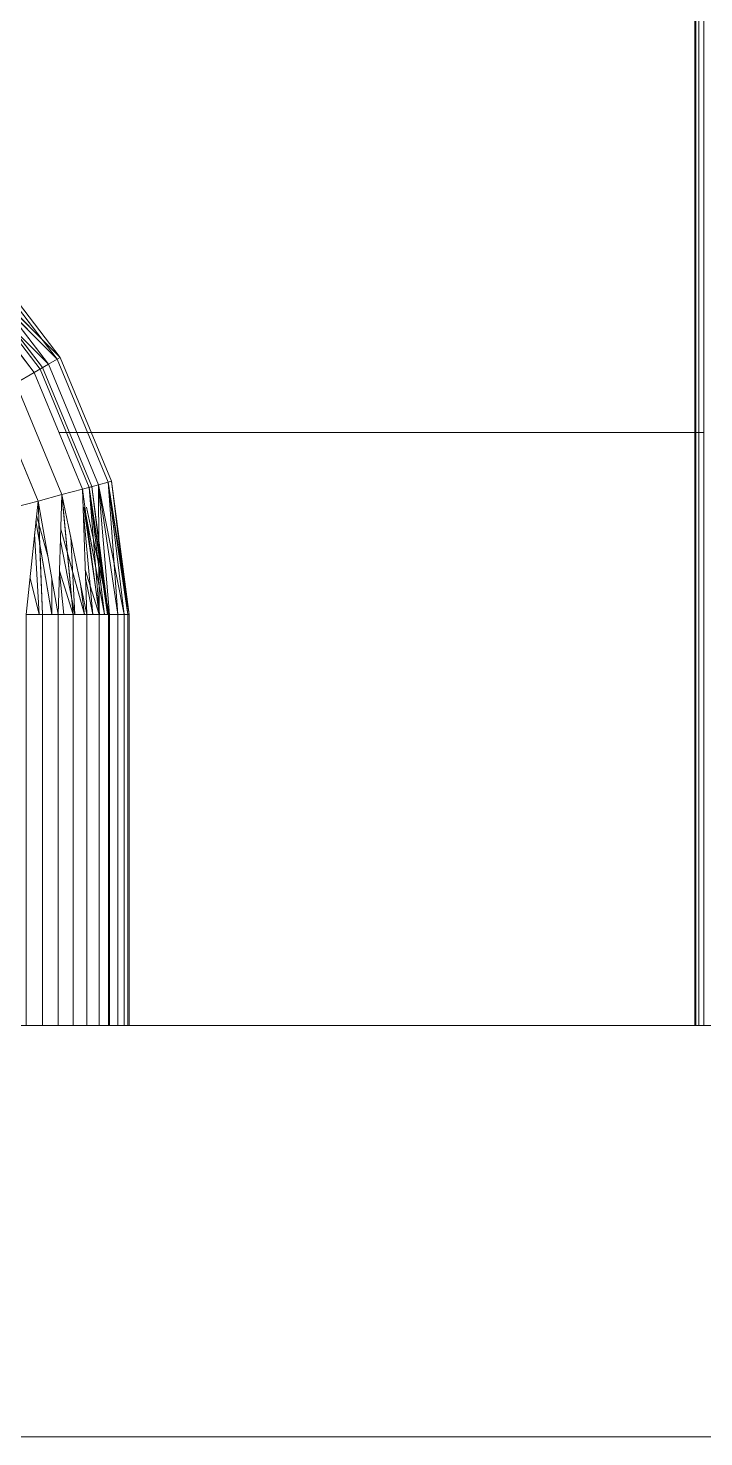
# Model space of a CAD drawing. Header units: centimetres. Extents: x -13467 to 3766, y -437 to 1921.
# Drawn here: x -4240.31 to -4237.02, y 184.8 to 191.65 of the extents above; entities that cross this region are included whole.
import ezdxf

# ---------------------------------------------------------------- set-up
doc = ezdxf.new("R2010")
doc.units = ezdxf.units.CM
doc.layers.add('M-EQPM', color=7, linetype='Continuous', lineweight=9)

# ---------------------------------------------------------------- blocks, each defined once
blk = doc.blocks.new('EQ-04-006 - EQ-04-006_dwg_Agrupar_318-1538744-Sección 1-2')
at = {"layer": 'M-EQPM', "color": 9, "true_color": 0xc0c0c0}
for p, q in [((-3653.2137, 186.8), (-3710.2137, 186.8)), ((-3653.2137, 184.8), (-3710.2137, 184.8))]:
    blk.add_line(p, q, dxfattribs=at)
at = {"layer": 'M-EQPM', "color": 9, "true_color": 0xc0c0c0, "flags": 128}
for points in [[(-3652.5956, 186.8), (-3652.9008, 186.8), (-3653.2137, 186.8), (-3710.2137, 186.8), (-3710.5265, 186.8), (-3710.8317, 186.8)], [(-3652.5956, 184.8), (-3652.9008, 184.8), (-3653.2137, 184.8), (-3653.2137, 186.8), (-3653.2137, 184.8), (-3652.9008, 184.8), (-3652.9008, 186.8), (-3653.2137, 186.8), (-3710.2137, 186.8), (-3710.2137, 184.8), (-3653.2137, 184.8), (-3710.2137, 184.8), (-3710.5265, 184.8), (-3710.5265, 186.8), (-3710.2137, 186.8), (-3710.2137, 184.8), (-3710.5265, 184.8), (-3710.8317, 184.8)]]:
    blk.add_lwpolyline(points, dxfattribs=at)
blk = doc.blocks.new('EQ-04-006 - EQ-04-006_dwg_Agrupar_312-1538745-Sección 1-2')
at = {"layer": 'M-EQPM', "color": 136, "true_color": 0x007f7f}
for p, q in [((-3685.6941, 247.5236), (-3685.6941, 186.8)), ((-3685.6701, 247.5816), (-3685.6701, 186.8)), ((-3685.7087, 247.4626), (-3685.7087, 186.8)), ((-3685.7137, 247.4), (-3685.7137, 186.8))]:
    blk.add_line(p, q, dxfattribs=at)
at = {"layer": 'M-EQPM', "color": 136, "true_color": 0x007f7f, "flags": 128}
for points in [[(-3685.7087, 186.8), (-3685.7087, 247.4626), (-3685.6941, 247.5236), (-3685.6941, 186.8)], [(-3685.6701, 186.8), (-3685.6701, 247.5816), (-3685.6941, 247.5236), (-3685.6941, 186.8)], [(-3685.7087, 186.8), (-3685.7087, 247.4626), (-3685.7137, 247.4)]]:
    blk.add_lwpolyline(points, dxfattribs=at)
blk = doc.blocks.new('EQ-04-006 - EQ-04-006_dwg_Agrupar_308-1538748-Sección 1-2')
at = {"layer": 'M-EQPM', "color": 136, "true_color": 0x007f7f}
for p, q in [((-3689.2079, 190.5557), (-3688.8134, 190.0415)), ((-3689.2079, 190.5557), (-3688.8134, 190.0415)), ((-3689.1959, 190.5678), (-3688.7986, 190.05)), ((-3689.2995, 190.4642), (-3688.9254, 189.9768)), ((-3689.2762, 190.4874), (-3688.897, 189.9932)), ((-3689.2762, 190.4874), (-3688.897, 189.9932)), ((-3689.2666, 190.4971), (-3688.8852, 190)), ((-3689.2433, 190.5204), (-3688.8566, 190.0165)), ((-3689.2433, 190.5204), (-3688.8566, 190.0165)), ((-3688.8134, 190.0415), (-3688.7986, 190.05)), ((-3688.7986, 190.05), (-3688.8134, 190.0415)), ((-3688.7986, 190.05), (-3688.5489, 189.447)), ((-3689.0151, 189.925), (-3688.9254, 189.9768)), ((-3688.9316, 189.9732), (-3688.897, 189.9932)), ((-3688.897, 189.9932), (-3688.9316, 189.9732)), ((-3688.9254, 189.9768), (-3688.8566, 190.0165)), ((-3688.8566, 190.0165), (-3688.9254, 189.9768)), ((-3688.9254, 189.9768), (-3688.6903, 189.4091)), ((-3688.897, 189.9932), (-3688.8852, 190)), ((-3688.8852, 190), (-3688.897, 189.9932)), ((-3688.897, 189.9932), (-3688.6586, 189.4176)), ((-3688.6586, 189.4176), (-3688.897, 189.9932)), ((-3688.8852, 190), (-3688.6454, 189.4212)), ((-3688.8566, 190.0165), (-3688.8134, 190.0415)), ((-3688.8134, 190.0415), (-3688.8566, 190.0165)), ((-3688.8566, 190.0165), (-3688.6136, 189.4297)), ((-3688.8566, 190.0165), (-3688.6136, 189.4297)), ((-3688.8134, 190.0415), (-3688.5653, 189.4426)), ((-3688.5653, 189.4426), (-3688.8134, 190.0415)), ((-3689.0151, 189.925), (-3688.7903, 189.3823)), ((-3689.1195, 189.8647), (-3688.9068, 189.3511)), ((-3688.6903, 189.4091), (-3688.6136, 189.4297)), ((-3688.6136, 189.4297), (-3688.6903, 189.4091)), ((-3688.6136, 189.4297), (-3688.5653, 189.4426)), ((-3688.5653, 189.4426), (-3688.6136, 189.4297)), ((-3688.6101, 188.8), (-3688.6136, 189.4297)), ((-3688.5592, 188.8), (-3688.6136, 189.4297)), ((-3688.5182, 188.8), (-3688.6136, 189.4297)), ((-3688.4881, 188.8), (-3688.6136, 189.4297)), ((-3688.5182, 188.8), (-3688.6136, 189.4297)), ((-3688.5592, 188.8), (-3688.6136, 189.4297)), ((-3688.5653, 189.4426), (-3688.5489, 189.447)), ((-3688.5489, 189.447), (-3688.5653, 189.4426)), ((-3688.5182, 188.8), (-3688.5653, 189.4426)), ((-3688.4881, 188.8), (-3688.5653, 189.4426)), ((-3688.4698, 188.8), (-3688.5653, 189.4426)), ((-3688.4637, 188.8), (-3688.5653, 189.4426)), ((-3688.4698, 188.8), (-3688.5653, 189.4426)), ((-3688.4881, 188.8), (-3688.5653, 189.4426)), ((-3688.4637, 188.8), (-3688.5489, 189.447)), ((-3688.4698, 188.8), (-3688.5489, 189.447)), ((-3688.9068, 189.3511), (-3688.7903, 189.3823)), ((-3688.9068, 189.3511), (-3688.7903, 189.3823)), ((-3688.9068, 189.3511), (-3688.7903, 189.3823)), ((-3688.8092, 188.8), (-3688.7903, 189.3823)), ((-3688.7903, 189.3823), (-3688.6903, 189.4091)), ((-3688.7367, 188.8), (-3688.7903, 189.3823)), ((-3688.6698, 188.8), (-3688.7903, 189.3823)), ((-3688.7903, 189.3823), (-3688.7367, 188.8)), ((-3688.6698, 188.8), (-3688.6903, 189.4091)), ((-3688.6101, 188.8), (-3688.6903, 189.4091)), ((-3688.6586, 189.4176), (-3688.6454, 189.4212)), ((-3688.6454, 189.4212), (-3688.6586, 189.4176)), ((-3688.6073, 188.8), (-3688.6586, 189.4176)), ((-3688.5832, 188.8), (-3688.6586, 189.4176)), ((-3688.5686, 188.8), (-3688.6586, 189.4176)), ((-3688.5637, 188.8), (-3688.6586, 189.4176)), ((-3688.5686, 188.8), (-3688.6586, 189.4176)), ((-3688.5832, 188.8), (-3688.6586, 189.4176)), ((-3688.6586, 189.4176), (-3688.5686, 188.8)), ((-3688.6586, 189.4176), (-3688.6073, 188.8)), ((-3688.5637, 188.8), (-3688.6454, 189.4212)), ((-3688.5686, 188.8), (-3688.6454, 189.4212)), ((-3689.0318, 189.3176), (-3688.9068, 189.3511)), ((-3688.9637, 188.8), (-3688.9068, 189.3511)), ((-3688.8854, 188.8), (-3688.9068, 189.3511)), ((-3688.8092, 188.8), (-3688.9068, 189.3511)), ((-3688.8092, 188.8), (-3688.9068, 189.3511)), ((-3688.7367, 188.8), (-3688.7848, 189.3221)), ((-3688.7367, 188.8), (-3688.7848, 189.3221)), ((-3688.7367, 188.8), (-3688.7848, 189.3221)), ((-3688.6401, 188.8), (-3688.6864, 189.292)), ((-3688.6401, 188.8), (-3688.6864, 189.292)), ((-3688.6401, 188.8), (-3688.6864, 189.292)), ((-3688.6401, 188.8), (-3688.6864, 189.292)), ((-3688.6401, 188.8), (-3688.6864, 189.292)), ((-3688.6401, 188.8), (-3688.6864, 189.292)), ((-3688.6073, 188.8), (-3688.6846, 189.3221)), ((-3688.6073, 188.8), (-3688.6846, 189.3221)), ((-3688.6846, 189.3221), (-3688.6073, 188.8)), ((-3688.6073, 188.8), (-3688.6846, 189.3221)), ((-3688.6846, 189.3221), (-3688.6073, 188.8)), ((-3688.6073, 188.8), (-3688.6846, 189.3221)), ((-3688.5832, 188.8), (-3688.6812, 189.3221)), ((-3688.5832, 188.8), (-3688.6812, 189.3221)), ((-3688.5832, 188.8), (-3688.6812, 189.3221)), ((-3688.6101, 188.8), (-3688.6788, 189.3221)), ((-3688.6101, 188.8), (-3688.6788, 189.3221)), ((-3688.6101, 188.8), (-3688.6788, 189.3221)), ((-3688.5592, 188.8), (-3688.6716, 189.3221)), ((-3688.6716, 189.3221), (-3688.5592, 188.8)), ((-3688.5592, 188.8), (-3688.6716, 189.3221)), ((-3688.8401, 188.8), (-3688.9167, 189.255)), ((-3688.8401, 188.8), (-3688.9167, 189.255)), ((-3688.9167, 189.255), (-3688.8401, 188.8)), ((-3688.9167, 189.255), (-3688.8401, 188.8)), ((-3688.8401, 188.8), (-3688.9167, 189.255)), ((-3688.8401, 188.8), (-3688.9167, 189.255)), ((-3688.8582, 189.0768), (-3688.9141, 189.2802)), ((-3688.9141, 189.2802), (-3688.8582, 189.0768)), ((-3688.9141, 189.2802), (-3688.8582, 189.0768)), ((-3688.8854, 188.8), (-3688.9024, 189.2375)), ((-3688.9024, 189.2375), (-3688.8854, 188.8)), ((-3688.9024, 189.2375), (-3688.8854, 188.8)), ((-3688.9011, 188.8), (-3688.9232, 189.1921)), ((-3688.9011, 188.8), (-3688.9232, 189.1921)), ((-3688.9011, 188.8), (-3688.9232, 189.1921)), ((-3688.9011, 188.8), (-3688.9232, 189.1921)), ((-3688.9232, 189.1921), (-3688.9011, 188.8)), ((-3688.9232, 189.1921), (-3688.9011, 188.8)), ((-3688.7286, 188.8), (-3688.7976, 189.1572)), ((-3688.7286, 188.8), (-3688.7976, 189.1572)), ((-3688.7976, 189.1572), (-3688.7286, 188.8)), ((-3688.7976, 189.1572), (-3688.7286, 188.8)), ((-3688.7286, 188.8), (-3688.7976, 189.1572)), ((-3688.7286, 188.8), (-3688.7976, 189.1572)), ((-3688.6808, 188.8), (-3688.7958, 189.2147)), ((-3688.7958, 189.2147), (-3688.6808, 188.8)), ((-3688.7958, 189.2147), (-3688.6808, 188.8)), ((-3688.7286, 188.8), (-3688.7477, 189.1764)), ((-3688.7286, 188.8), (-3688.7477, 189.1764)), ((-3688.7286, 188.8), (-3688.7477, 189.1764)), ((-3688.9011, 188.8), (-3688.9455, 188.9759)), ((-3688.9011, 188.8), (-3688.9455, 188.9759)), ((-3688.9011, 188.8), (-3688.9455, 188.9759)), ((-3688.8401, 188.8), (-3688.8396, 188.972)), ((-3688.8401, 188.8), (-3688.8396, 188.972)), ((-3688.8401, 188.8), (-3688.8396, 188.972)), ((-3688.7821, 188.8), (-3688.8025, 189.0057)), ((-3688.7821, 188.8), (-3688.8025, 189.0057)), ((-3688.8025, 189.0057), (-3688.7821, 188.8)), ((-3688.7821, 188.8), (-3688.8025, 189.0057)), ((-3688.8025, 189.0057), (-3688.7821, 188.8)), ((-3688.7821, 188.8), (-3688.8025, 189.0057)), ((-3688.7367, 188.8), (-3688.8023, 189.0125)), ((-3688.7367, 188.8), (-3688.8023, 189.0125)), ((-3688.8023, 189.0125), (-3688.7367, 188.8)), ((-3688.6101, 188.8), (-3688.6771, 189.0163)), ((-3688.6101, 188.8), (-3688.6771, 189.0163)), ((-3688.6771, 189.0163), (-3688.6101, 188.8)), ((-3688.6401, 188.8), (-3688.6758, 188.978)), ((-3688.6758, 188.978), (-3688.6401, 188.8)), ((-3688.6758, 188.978), (-3688.6401, 188.8)), ((-3688.6808, 188.8), (-3688.7001, 188.9466)), ((-3688.6808, 188.8), (-3688.7001, 188.9466)), ((-3688.6808, 188.8), (-3688.7001, 188.9466)), ((-3688.7001, 188.9466), (-3688.6808, 188.8)), ((-3688.6808, 188.8), (-3688.7001, 188.9466)), ((-3688.6808, 188.8), (-3688.7001, 188.9466)), ((-3688.8854, 188.8), (-3688.9637, 188.8)), ((-3688.8854, 188.8), (-3688.9637, 188.8)), ((-3688.8854, 188.8), (-3688.8854, 186.8)), ((-3688.8854, 188.8), (-3688.8092, 188.8)), ((-3688.8092, 188.8), (-3688.8092, 186.8)), ((-3688.8092, 188.8), (-3688.7367, 188.8)), ((-3688.8092, 186.8), (-3688.8092, 188.8)), ((-3688.7367, 188.8), (-3688.7367, 186.8)), ((-3688.7367, 188.8), (-3688.6698, 188.8)), ((-3688.7367, 188.8), (-3688.7367, 186.8)), ((-3688.6698, 186.8), (-3688.6698, 188.8)), ((-3688.6698, 188.8), (-3688.6101, 188.8)), ((-3688.6101, 188.8), (-3688.6101, 186.8)), ((-3688.6101, 188.8), (-3688.5592, 188.8)), ((-3688.5592, 188.8), (-3688.6101, 188.8)), ((-3688.5637, 188.8), (-3688.5637, 186.8)), ((-3688.5592, 186.8), (-3688.5592, 188.8)), ((-3688.5592, 188.8), (-3688.5182, 188.8)), ((-3688.5182, 186.8), (-3688.5182, 188.8)), ((-3688.5182, 188.8), (-3688.4881, 188.8)), ((-3688.4881, 186.8), (-3688.4881, 188.8)), ((-3688.4881, 188.8), (-3688.4698, 188.8)), ((-3688.4698, 188.8), (-3688.4881, 188.8)), ((-3688.4698, 186.8), (-3688.4698, 188.8)), ((-3688.4698, 188.8), (-3688.4637, 188.8)), ((-3688.4637, 188.8), (-3688.4698, 188.8)), ((-3688.4698, 186.8), (-3688.4698, 188.8)), ((-3688.4637, 186.8), (-3688.4637, 188.8))]:
    blk.add_line(p, q, dxfattribs=at)
at = {"layer": 'M-EQPM', "color": 136, "true_color": 0x007f7f, "flags": 128}
for points in [[(-3688.7903, 189.3823), (-3689.0151, 189.925), (-3688.9254, 189.9768), (-3689.2995, 190.4642), (-3689.2433, 190.5204), (-3689.7472, 190.9071), (-3689.7222, 190.9503), (-3690.321, 191.1984), (-3690.9637, 191.2938), (-3690.9637, 191.2755), (-3706.9637, 191.2755), (-3707.6063, 191.1984), (-3708.2051, 190.9503), (-3708.2137, 190.9651), (-3708.7314, 190.5678), (-3708.7194, 190.5557), (-3709.114, 190.0415), (-3709.0707, 190.0165), (-3709.3138, 189.4297), (-3709.237, 189.4091)], [(-3690.9637, 191.2755), (-3690.321, 191.1984), (-3690.3166, 191.2148), (-3689.7137, 190.9651), (-3689.7222, 190.9503), (-3689.2079, 190.5557), (-3689.2433, 190.5204), (-3688.8566, 190.0165), (-3688.9254, 189.9768), (-3688.6903, 189.4091), (-3688.6136, 189.4297), (-3688.8566, 190.0165), (-3688.8134, 190.0415), (-3689.2079, 190.5557), (-3689.1959, 190.5678), (-3689.7137, 190.9651), (-3689.7222, 190.9503), (-3690.321, 191.1984), (-3690.334, 191.1501), (-3690.9637, 191.2755), (-3690.334, 191.1501), (-3690.9637, 191.2455)], [(-3690.9637, 191.2455), (-3690.334, 191.1501), (-3690.321, 191.1984), (-3689.7222, 190.9503), (-3689.7137, 190.9651), (-3689.1959, 190.5678), (-3689.2079, 190.5557), (-3688.8134, 190.0415), (-3688.8566, 190.0165), (-3688.6136, 189.4297), (-3688.5653, 189.4426), (-3688.8134, 190.0415), (-3688.7986, 190.05), (-3689.1959, 190.5678), (-3689.2079, 190.5557), (-3689.7222, 190.9503), (-3689.7472, 190.9071), (-3690.334, 191.1501), (-3690.9637, 191.2045)], [(-3690.3166, 191.2148), (-3690.321, 191.1984), (-3689.7222, 190.9503), (-3689.7472, 190.9071), (-3689.2433, 190.5204), (-3689.2995, 190.4642), (-3688.9254, 189.9768), (-3689.0151, 189.925), (-3688.7903, 189.3823)], [(-3688.7903, 189.3823), (-3688.6903, 189.4091), (-3688.9254, 189.9768), (-3688.8566, 190.0165), (-3689.2433, 190.5204), (-3689.2079, 190.5557), (-3689.7222, 190.9503), (-3689.7137, 190.9651), (-3690.3166, 191.2148)], [(-3688.6454, 189.4212), (-3688.8852, 190), (-3688.897, 189.9932), (-3689.2762, 190.4874), (-3689.2666, 190.4971), (-3689.7637, 190.8785), (-3689.7705, 190.8667), (-3690.346, 191.1051), (-3690.9637, 191.1951), (-3690.3425, 191.1182), (-3690.9637, 191.2)], [(-3690.9637, 191.1951), (-3690.3425, 191.1182), (-3690.346, 191.1051), (-3690.3425, 191.1182), (-3689.7637, 190.8785), (-3689.7705, 190.8667), (-3689.2762, 190.4874), (-3689.2666, 190.4971), (-3688.8852, 190), (-3688.897, 189.9932), (-3688.6586, 189.4176), (-3688.6454, 189.4212)], [(-3690.9637, 191.1804), (-3690.346, 191.1051), (-3689.7705, 190.8667), (-3689.7637, 190.8785), (-3689.2666, 190.4971), (-3689.2762, 190.4874), (-3688.897, 189.9932), (-3688.8852, 190), (-3688.6454, 189.4212), (-3688.6586, 189.4176), (-3688.897, 189.9932), (-3688.8852, 190), (-3689.2666, 190.4971), (-3689.2762, 190.4874), (-3689.7705, 190.8667), (-3689.7637, 190.8785), (-3690.3425, 191.1182), (-3690.346, 191.1051), (-3690.9637, 191.1951)], [(-3690.3545, 191.0734), (-3690.334, 191.1501), (-3689.7472, 190.9071), (-3689.7222, 190.9503), (-3689.2079, 190.5557), (-3689.1959, 190.5678), (-3688.7986, 190.05), (-3688.8134, 190.0415), (-3688.5653, 189.4426), (-3688.4881, 188.8), (-3688.4881, 186.8)], [(-3688.5182, 188.8), (-3688.6136, 189.4297), (-3688.5653, 189.4426), (-3688.5489, 189.447), (-3688.7986, 190.05), (-3688.8134, 190.0415), (-3689.2079, 190.5557), (-3689.2433, 190.5204), (-3689.7472, 190.9071), (-3689.7869, 190.8382)], [(-3689.2995, 190.4642), (-3689.2433, 190.5204), (-3688.8566, 190.0165), (-3688.8134, 190.0415), (-3688.5653, 189.4426), (-3688.5489, 189.447), (-3688.7986, 190.05), (-3688.8134, 190.0415), (-3689.2079, 190.5557), (-3689.2433, 190.5204), (-3689.7472, 190.9071), (-3689.7869, 190.8382)], [(-3688.9316, 189.9732), (-3688.897, 189.9932), (-3689.2762, 190.4874), (-3689.3045, 190.4592)], [(-3688.9316, 189.9732), (-3688.897, 189.9932), (-3689.2762, 190.4874), (-3689.3045, 190.4592)], [(-3689.2995, 190.4642), (-3689.2433, 190.5204), (-3688.8566, 190.0165), (-3688.8134, 190.0415), (-3688.5653, 189.4426), (-3688.6136, 189.4297), (-3688.8566, 190.0165), (-3688.9254, 189.9768)], [(-3689.0151, 189.925), (-3689.1195, 189.8647), (-3688.9068, 189.3511), (-3689.0318, 189.3176), (-3689.2316, 189.8), (-3689.1195, 189.8647), (-3689.4579, 190.3057), (-3689.3727, 190.391)], [(-3688.9316, 189.9732), (-3688.897, 189.9932), (-3688.6586, 189.4176)], [(-3688.9316, 189.9732), (-3688.897, 189.9932), (-3688.6586, 189.4176), (-3688.5832, 188.8)], [(-3688.9254, 189.9768), (-3688.8566, 190.0165), (-3688.6136, 189.4297), (-3688.5182, 188.8)], [(-3689.0151, 189.925), (-3689.1195, 189.8647), (-3688.9068, 189.3511)], [(-3688.4881, 188.8), (-3688.6136, 189.4297), (-3688.4881, 188.8), (-3688.5653, 189.4426), (-3688.6136, 189.4297), (-3688.6903, 189.4091)], [(-3688.6101, 188.8), (-3688.6903, 189.4091), (-3688.6136, 189.4297), (-3688.5592, 188.8)], [(-3688.6903, 189.4091), (-3688.6136, 189.4297), (-3688.5592, 188.8)], [(-3688.5182, 186.8), (-3688.5182, 188.8), (-3688.6136, 189.4297), (-3688.5592, 188.8)], [(-3688.5182, 188.8), (-3688.6136, 189.4297), (-3688.5592, 188.8)], [(-3688.4637, 186.8), (-3688.4637, 188.8), (-3688.5489, 189.447), (-3688.4698, 188.8), (-3688.5489, 189.447), (-3688.5653, 189.4426), (-3688.4698, 188.8), (-3688.4881, 188.8)], [(-3688.4881, 188.8), (-3688.4698, 188.8), (-3688.5653, 189.4426), (-3688.5489, 189.447), (-3688.4637, 188.8), (-3688.5653, 189.4426), (-3688.4637, 188.8)], [(-3688.4881, 188.8), (-3688.5653, 189.4426), (-3688.4698, 188.8), (-3688.4637, 188.8), (-3688.4698, 188.8), (-3688.4698, 186.8)], [(-3688.4637, 188.8), (-3688.4698, 188.8), (-3688.5653, 189.4426), (-3688.4881, 188.8)], [(-3688.6698, 188.8), (-3688.6903, 189.4091), (-3688.7903, 189.3823), (-3688.6698, 188.8), (-3688.7367, 188.8)], [(-3688.7367, 188.8), (-3688.7903, 189.3823), (-3688.6698, 188.8), (-3688.6101, 188.8), (-3688.5592, 188.8), (-3688.5592, 186.8)], [(-3688.6101, 186.8), (-3688.6101, 188.8), (-3688.6903, 189.4091), (-3688.6698, 188.8)], [(-3688.5686, 188.8), (-3688.6454, 189.4212), (-3688.6586, 189.4176)], [(-3688.5637, 188.8), (-3688.6586, 189.4176), (-3688.6454, 189.4212), (-3688.5637, 188.8)], [(-3688.5832, 188.8), (-3688.6586, 189.4176), (-3688.6073, 188.8)], [(-3688.5832, 188.8), (-3688.6586, 189.4176), (-3688.5686, 188.8)], [(-3688.5637, 188.8), (-3688.6586, 189.4176), (-3688.5686, 188.8)], [(-3688.5832, 188.8), (-3688.6586, 189.4176), (-3688.5686, 188.8)], [(-3688.5686, 188.8), (-3688.6454, 189.4212), (-3688.5637, 188.8)], [(-3689.0318, 189.3176), (-3688.9068, 189.3511), (-3688.8854, 188.8)], [(-3688.8092, 188.8), (-3688.9068, 189.3511), (-3688.8854, 188.8)], [(-3688.8854, 186.8), (-3688.8854, 188.8), (-3688.9637, 188.8), (-3688.9637, 186.8)], [(-3688.8854, 188.8), (-3688.8092, 188.8), (-3688.7367, 188.8), (-3688.7367, 186.8)], [(-3688.8092, 186.8), (-3688.8092, 188.8), (-3688.8854, 188.8), (-3688.8854, 186.8)], [(-3688.6698, 186.8), (-3688.6698, 188.8), (-3688.7367, 188.8), (-3688.8092, 188.8)], [(-3688.6101, 186.8), (-3688.6101, 188.8), (-3688.6698, 188.8), (-3688.6698, 186.8)], [(-3688.5592, 188.8), (-3688.5182, 188.8), (-3688.4881, 188.8), (-3688.4881, 186.8)], [(-3688.5182, 186.8), (-3688.5182, 188.8), (-3688.5592, 188.8), (-3688.5592, 186.8)], [(-3688.4698, 186.8), (-3688.4698, 188.8), (-3688.4881, 188.8), (-3688.5182, 188.8)], [(-3688.4698, 186.8), (-3688.4698, 188.8), (-3688.4881, 188.8)], [(-3688.4637, 186.8), (-3688.4637, 188.8), (-3688.4698, 188.8), (-3688.4698, 186.8)]]:
    blk.add_lwpolyline(points, dxfattribs=at)
for points in [[(-3688.6101, 188.8), (-3688.6136, 189.4297)], [(-3688.5182, 188.8), (-3688.5653, 189.4426)], [(-3688.8092, 188.8), (-3688.7903, 189.3823)], [(-3688.9637, 188.8), (-3688.9068, 189.3511)]]:
    blk.add_lwpolyline(points, close=True, dxfattribs=at)
blk = doc.blocks.new('EQ-04-006 - EQ-04-006_dwg_Agrupar_316-1538749-Sección 1-2')
at = {"layer": 'M-EQPM', "color": 136, "true_color": 0x007f7f}
for p, q in [((-3689.7222, 190.9503), (-3688.8134, 190.0415)), ((-3689.7137, 190.9651), (-3688.7986, 190.05)), ((-3689.7472, 190.9071), (-3688.8566, 190.0165)), ((-3689.2666, 190.4971), (-3688.8852, 190)), ((-3688.8134, 190.0415), (-3688.7986, 190.05)), ((-3688.7986, 190.05), (-3688.8134, 190.0415)), ((-3688.7986, 190.05), (-3688.5489, 189.447)), ((-3688.9254, 189.9768), (-3688.8566, 190.0165)), ((-3688.897, 189.9932), (-3688.6586, 189.4176)), ((-3688.6586, 189.4176), (-3688.897, 189.9932)), ((-3688.897, 189.9932), (-3688.6586, 189.4176)), ((-3688.8852, 190), (-3688.6454, 189.4212)), ((-3688.6454, 189.4212), (-3688.8852, 190)), ((-3688.8566, 190.0165), (-3688.8134, 190.0415)), ((-3688.8566, 190.0165), (-3688.6136, 189.4297)), ((-3688.8566, 190.0165), (-3688.6136, 189.4297)), ((-3688.8134, 190.0415), (-3688.5653, 189.4426)), ((-3688.5653, 189.4426), (-3688.8134, 190.0415)), ((-3688.6903, 189.4091), (-3688.6136, 189.4297)), ((-3688.6136, 189.4297), (-3688.6903, 189.4091)), ((-3688.6136, 189.4297), (-3688.5653, 189.4426)), ((-3688.5653, 189.4426), (-3688.6136, 189.4297)), ((-3688.6101, 188.8), (-3688.6136, 189.4297)), ((-3688.5592, 188.8), (-3688.6136, 189.4297)), ((-3688.5182, 188.8), (-3688.6136, 189.4297)), ((-3688.4881, 188.8), (-3688.6136, 189.4297)), ((-3688.5182, 188.8), (-3688.6136, 189.4297)), ((-3688.5592, 188.8), (-3688.6136, 189.4297)), ((-3688.5653, 189.4426), (-3688.5489, 189.447)), ((-3688.5489, 189.447), (-3688.5653, 189.4426)), ((-3688.5182, 188.8), (-3688.5653, 189.4426)), ((-3688.4881, 188.8), (-3688.5653, 189.4426)), ((-3688.4698, 188.8), (-3688.5653, 189.4426)), ((-3688.4637, 188.8), (-3688.5653, 189.4426)), ((-3688.4698, 188.8), (-3688.5653, 189.4426)), ((-3688.4881, 188.8), (-3688.5653, 189.4426)), ((-3688.4637, 188.8), (-3688.5489, 189.447)), ((-3688.4698, 188.8), (-3688.5489, 189.447)), ((-3688.6586, 189.4176), (-3688.6454, 189.4212)), ((-3688.6454, 189.4212), (-3688.6586, 189.4176)), ((-3688.6073, 188.8), (-3688.6586, 189.4176)), ((-3688.5832, 188.8), (-3688.6586, 189.4176)), ((-3688.5686, 188.8), (-3688.6586, 189.4176)), ((-3688.5637, 188.8), (-3688.6586, 189.4176)), ((-3688.5686, 188.8), (-3688.6586, 189.4176)), ((-3688.5832, 188.8), (-3688.6586, 189.4176)), ((-3688.6586, 189.4176), (-3688.5686, 188.8)), ((-3688.6586, 189.4176), (-3688.6073, 188.8)), ((-3688.5637, 188.8), (-3688.6454, 189.4212)), ((-3688.5686, 188.8), (-3688.6454, 189.4212)), ((-3688.5592, 188.8), (-3688.6716, 189.3221)), ((-3688.6716, 189.3221), (-3688.5592, 188.8)), ((-3688.5592, 188.8), (-3688.6716, 189.3221)), ((-3688.5832, 188.8), (-3688.6733, 189.2798)), ((-3688.5832, 188.8), (-3688.6733, 189.2798)), ((-3688.5832, 188.8), (-3688.6733, 189.2798)), ((-3688.7286, 188.8), (-3688.7477, 189.1764)), ((-3688.7286, 188.8), (-3688.7477, 189.1764)), ((-3688.7286, 188.8), (-3688.7477, 189.1764)), ((-3688.8401, 188.8), (-3688.899, 189.1498)), ((-3688.8401, 188.8), (-3688.899, 189.1498)), ((-3688.899, 189.1498), (-3688.8401, 188.8)), ((-3688.899, 189.1498), (-3688.8401, 188.8)), ((-3688.8401, 188.8), (-3688.899, 189.1498)), ((-3688.8401, 188.8), (-3688.899, 189.1498)), ((-3688.6808, 188.8), (-3688.7645, 189.1019)), ((-3688.7645, 189.1019), (-3688.6808, 188.8)), ((-3688.7645, 189.1019), (-3688.6808, 188.8)), ((-3688.8401, 188.8), (-3688.8396, 188.972)), ((-3688.8401, 188.8), (-3688.8396, 188.972)), ((-3688.8401, 188.8), (-3688.8396, 188.972)), ((-3688.6401, 188.8), (-3688.6758, 188.978)), ((-3688.6758, 188.978), (-3688.6401, 188.8)), ((-3688.6758, 188.978), (-3688.6401, 188.8)), ((-3688.6808, 188.8), (-3688.7001, 188.9466)), ((-3688.6808, 188.8), (-3688.7001, 188.9466)), ((-3688.6808, 188.8), (-3688.7001, 188.9466)), ((-3688.7001, 188.9466), (-3688.6808, 188.8)), ((-3688.6808, 188.8), (-3688.7001, 188.9466)), ((-3688.6808, 188.8), (-3688.7001, 188.9466)), ((-3688.6401, 188.8), (-3688.6531, 188.939)), ((-3688.6401, 188.8), (-3688.6531, 188.939)), ((-3688.6401, 188.8), (-3688.6531, 188.939)), ((-3688.6401, 188.8), (-3688.6531, 188.939)), ((-3688.6401, 188.8), (-3688.6531, 188.939)), ((-3688.6401, 188.8), (-3688.6531, 188.939)), ((-3688.4881, 188.8), (-3688.4698, 188.8)), ((-3688.4698, 188.8), (-3688.4881, 188.8)), ((-3688.4698, 186.8), (-3688.4698, 188.8)), ((-3688.4698, 188.8), (-3688.4637, 188.8)), ((-3688.4637, 188.8), (-3688.4698, 188.8)), ((-3688.4698, 186.8), (-3688.4698, 188.8)), ((-3688.4637, 186.8), (-3688.4637, 188.8))]:
    blk.add_line(p, q, dxfattribs=at)
at = {"layer": 'M-EQPM', "color": 136, "true_color": 0x007f7f, "flags": 128}
for points in [[(-3690.9637, 191.2938), (-3690.321, 191.1984), (-3689.7222, 190.9503), (-3689.7472, 190.9071), (-3688.8566, 190.0165), (-3688.9254, 189.9768)], [(-3690.9637, 191.2755), (-3690.321, 191.1984), (-3690.3166, 191.2148), (-3689.7137, 190.9651), (-3689.7222, 190.9503), (-3688.8134, 190.0415), (-3688.8566, 190.0165)], [(-3688.8566, 190.0165), (-3688.6136, 189.4297), (-3688.5653, 189.4426), (-3688.8134, 190.0415), (-3688.7986, 190.05), (-3689.7137, 190.9651), (-3689.7222, 190.9503), (-3690.321, 191.1984), (-3690.334, 191.1501), (-3690.9637, 191.2755), (-3690.334, 191.1501), (-3690.9637, 191.2455)], [(-3690.9637, 191.2455), (-3690.334, 191.1501), (-3690.321, 191.1984), (-3689.7222, 190.9503), (-3689.7137, 190.9651), (-3688.7986, 190.05), (-3688.8134, 190.0415), (-3688.5653, 189.4426), (-3688.4881, 188.8)], [(-3688.9254, 189.9768), (-3688.8566, 190.0165), (-3689.7472, 190.9071), (-3689.7222, 190.9503), (-3690.321, 191.1984), (-3690.3166, 191.2148)], [(-3690.3166, 191.2148), (-3689.7137, 190.9651), (-3689.7222, 190.9503), (-3688.8134, 190.0415), (-3688.8566, 190.0165)], [(-3688.5182, 188.8), (-3688.6136, 189.4297), (-3688.5653, 189.4426), (-3688.5489, 189.447), (-3688.7986, 190.05), (-3688.8134, 190.0415)], [(-3688.8852, 190), (-3688.6454, 189.4212), (-3688.6586, 189.4176), (-3688.897, 189.9932)], [(-3688.897, 189.9932), (-3688.6586, 189.4176), (-3688.6454, 189.4212)], [(-3688.897, 189.9932), (-3688.6586, 189.4176), (-3688.5832, 188.8)], [(-3688.8566, 190.0165), (-3688.6136, 189.4297), (-3688.5653, 189.4426), (-3688.8134, 190.0415)], [(-3688.8566, 190.0165), (-3688.6136, 189.4297), (-3688.6903, 189.4091)], [(-3688.8566, 190.0165), (-3688.6136, 189.4297), (-3688.5182, 188.8)], [(-3688.4881, 188.8), (-3688.6136, 189.4297), (-3688.4881, 188.8), (-3688.5653, 189.4426), (-3688.6136, 189.4297), (-3688.6903, 189.4091)], [(-3688.6903, 189.4091), (-3688.6136, 189.4297), (-3688.5592, 188.8)], [(-3688.6903, 189.4091), (-3688.6136, 189.4297), (-3688.5592, 188.8)], [(-3688.5182, 188.8), (-3688.6136, 189.4297), (-3688.5592, 188.8)], [(-3688.5182, 188.8), (-3688.6136, 189.4297), (-3688.5592, 188.8)], [(-3688.4637, 186.8), (-3688.4637, 188.8), (-3688.5489, 189.447), (-3688.4698, 188.8), (-3688.5489, 189.447), (-3688.5653, 189.4426), (-3688.4698, 188.8), (-3688.4881, 188.8)], [(-3688.4881, 188.8), (-3688.4698, 188.8), (-3688.5653, 189.4426), (-3688.5489, 189.447), (-3688.4637, 188.8), (-3688.5653, 189.4426), (-3688.4637, 188.8)], [(-3688.4881, 188.8), (-3688.5653, 189.4426), (-3688.4698, 188.8), (-3688.4637, 188.8), (-3688.4698, 188.8), (-3688.4698, 186.8)], [(-3688.4637, 188.8), (-3688.4698, 188.8), (-3688.5653, 189.4426), (-3688.4881, 188.8)], [(-3688.5686, 188.8), (-3688.6454, 189.4212), (-3688.6586, 189.4176)], [(-3688.5637, 188.8), (-3688.6586, 189.4176), (-3688.6454, 189.4212), (-3688.5637, 188.8)], [(-3688.5832, 188.8), (-3688.6586, 189.4176), (-3688.6073, 188.8)], [(-3688.5832, 188.8), (-3688.6586, 189.4176), (-3688.5686, 188.8)], [(-3688.5637, 188.8), (-3688.6586, 189.4176), (-3688.5686, 188.8)], [(-3688.5832, 188.8), (-3688.6586, 189.4176), (-3688.5686, 188.8)], [(-3688.5686, 188.8), (-3688.6454, 189.4212), (-3688.5637, 188.8)], [(-3688.4698, 186.8), (-3688.4698, 188.8), (-3688.4881, 188.8)], [(-3688.4698, 186.8), (-3688.4698, 188.8), (-3688.4881, 188.8)], [(-3688.4637, 186.8), (-3688.4637, 188.8), (-3688.4698, 188.8), (-3688.4698, 186.8)]]:
    blk.add_lwpolyline(points, dxfattribs=at)
for points in [[(-3688.8134, 190.0415), (-3688.7986, 190.05), (-3688.5489, 189.447), (-3688.5653, 189.4426)], [(-3688.6101, 188.8), (-3688.6136, 189.4297)], [(-3688.5182, 188.8), (-3688.5653, 189.4426)]]:
    blk.add_lwpolyline(points, close=True, dxfattribs=at)
blk = doc.blocks.new('EQ-04-006 - EQ-04-006_dwg_011_ENZUNCHADOR_dwg-1538751-Sección 1-2')
for name in ['EQ-04-006 - EQ-04-006_dwg_Agrupar_312-1538745-Sección 1-2', 'EQ-04-006 - EQ-04-006_dwg_Agrupar_308-1538748-Sección 1-2', 'EQ-04-006 - EQ-04-006_dwg_Agrupar_316-1538749-Sección 1-2', 'EQ-04-006 - EQ-04-006_dwg_Agrupar_318-1538744-Sección 1-2']:
    blk.add_blockref(name, (0, 0))
blk = doc.blocks.new('EQ-04-006 - EQ-04-006_dwg-1538743-Sección 1-2')
blk.add_blockref('EQ-04-006 - EQ-04-006_dwg_011_ENZUNCHADOR_dwg-1538751-Sección 1-2', (0, 0))
blk = doc.blocks.new('EQ-04-006 - EQ-04-006-1538756-Sección 1-2')
blk.add_blockref('EQ-04-006 - EQ-04-006_dwg-1538743-Sección 1-2', (0, 0))
blk = doc.blocks.new('EQ-05-014 - EQ-05-014_dwg_Agrupar_514-1555421-Sección 1-2')
at = {"layer": 'M-EQPM', "color": 1, "true_color": 0xff0000}
for p, q in [((-3685.6701, 189.684), (-3688.8042, 189.684)), ((-3685.6701, 189.684), (-3688.8042, 189.684)), ((-3688.8042, 189.684), (-3685.6701, 189.684))]:
    blk.add_line(p, q, dxfattribs=at)
blk = doc.blocks.new('EQ-05-014 - EQ-05-014_dwg-1555392-Sección 1-2')
blk.add_blockref('EQ-05-014 - EQ-05-014_dwg_Agrupar_514-1555421-Sección 1-2', (0, 0))
blk = doc.blocks.new('EQ-05-014 - EQ-05-014-1555424-Sección 1-2')
blk.add_blockref('EQ-05-014 - EQ-05-014_dwg-1555392-Sección 1-2', (0, 0))
blk = doc.blocks.new('PQ_RVR_MEP-01_ZZ_ZZ_MO_T_A_rvt-2-Sección 1-2')
at = {"layer": 'M-EQPM', "lineweight": 9}
for name in ['EQ-04-006 - EQ-04-006-1538756-Sección 1-2', 'EQ-05-014 - EQ-05-014-1555424-Sección 1-2']:
    blk.add_blockref(name, (0, 0), dxfattribs=at)

msp = doc.modelspace()

# ---------------------------------------------------------------- block references
at = {"lineweight": 5}
msp.add_blockref('PQ_RVR_MEP-01_ZZ_ZZ_MO_T_A_rvt-2-Sección 1-2', (-551.352, 0), dxfattribs=at)

doc.saveas('drawing.dxf')
